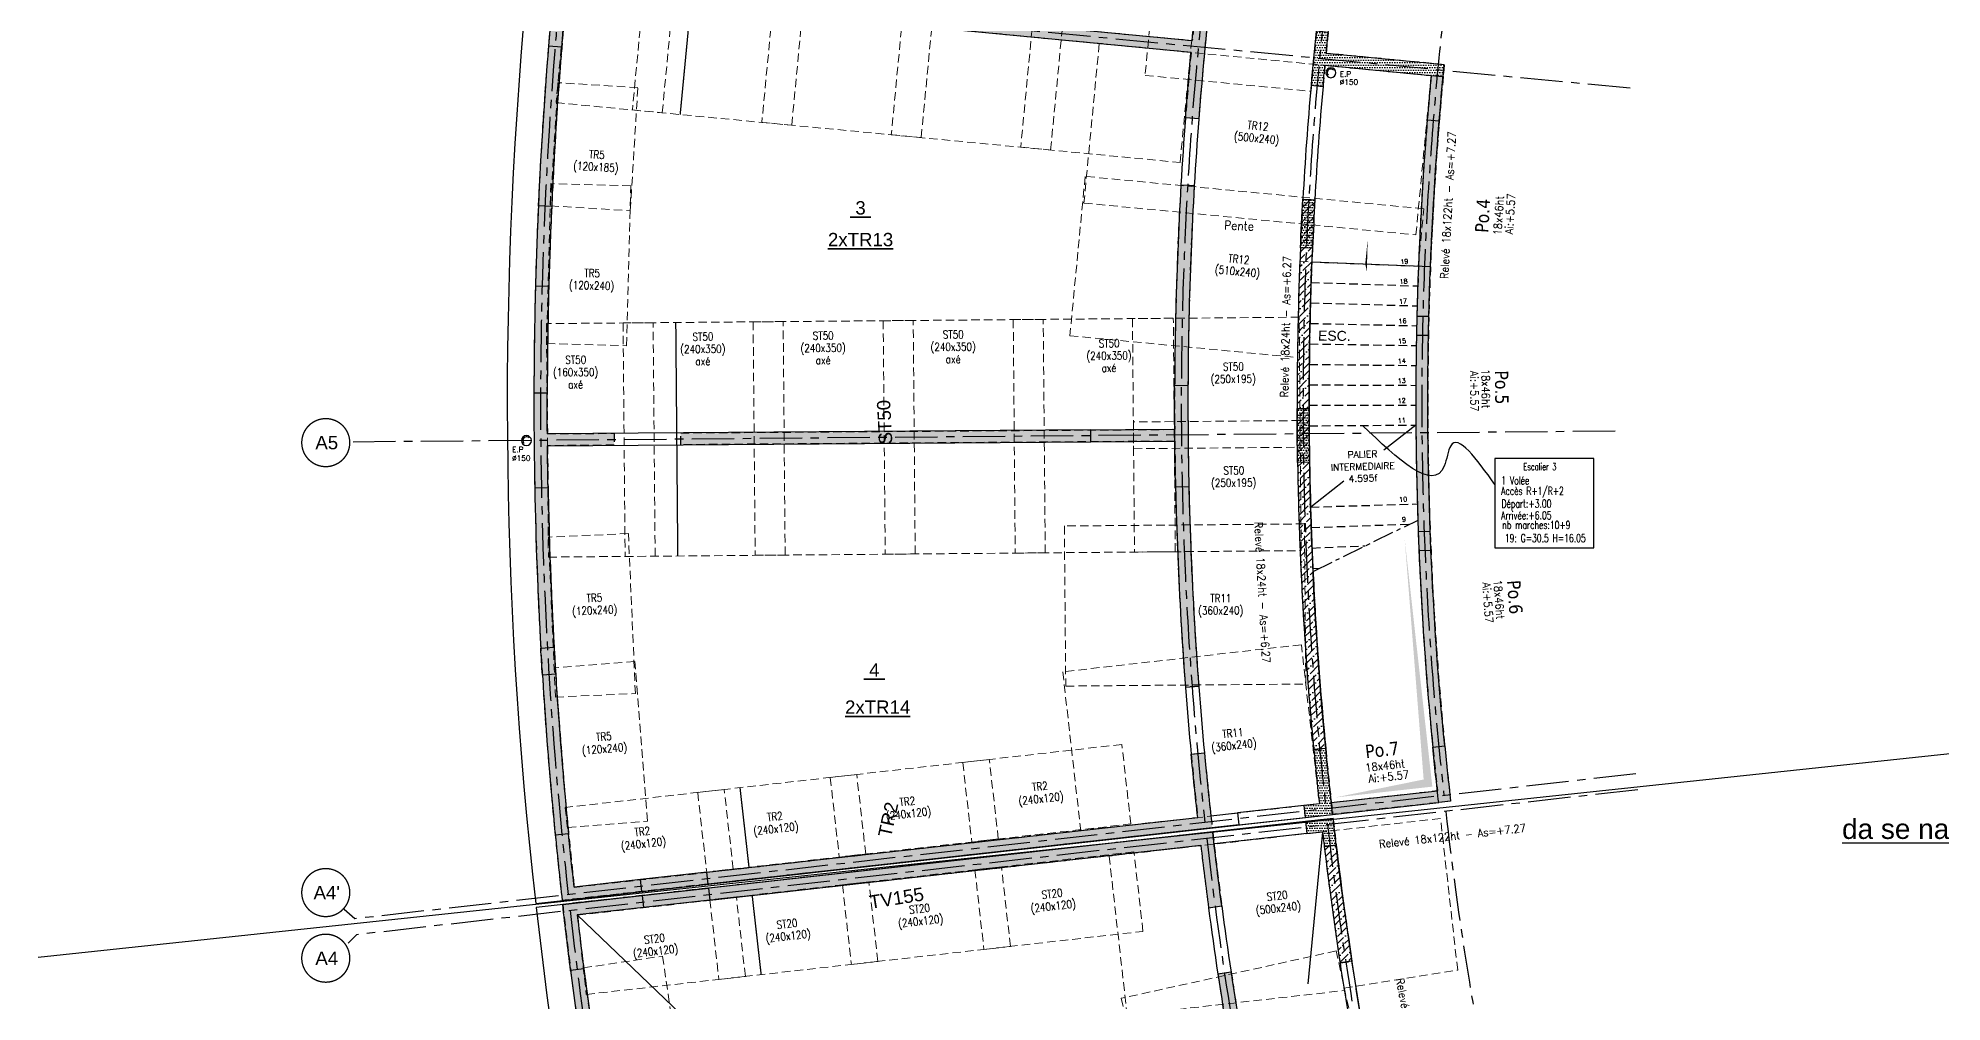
# Model space of a CAD drawing. Header units: centimetres. Extents: x -10131 to -1126, y -3702 to 2404.
# Drawn here: x -5878 to -3023, y -1588 to -143 of the extents above; entities that cross this region are included whole.
import ezdxf
from ezdxf.enums import TextEntityAlignment as Align

# ---------------------------------------------------------------- set-up
doc = ezdxf.new("R2010")
doc.units = ezdxf.units.CM
doc.header["$MEASUREMENT"] = 0
for name, pattern in [('AXESX2', [101.6, 63.5, -12.7, 12.7, -12.7]), ('CACHE2', [4.7625, 3.175, -1.5875]), ('CACHEX2', [19.05, 12.7, -6.35])]:
    doc.linetypes.add(name, pattern=pattern)
for name, color, linetype in [('0101_AXES', 4, 'AXESX2'), ('0101_HOZ_BET_CACHE', 141, 'CACHEX2'), ('0101_HOZ_BET_VU', 60, 'Continuous'), ('0101_HOZ_CHARG', 32, 'Continuous'), ('0101_HOZ_NIV_TXT', 20, 'Continuous'), ('0101_HOZ_POUTRES', 102, 'Continuous'), ('0101_HOZ_POUTRES_BN_CORBEAUX_TXT', 143, 'Continuous'), ('0101_HOZ_RECHARGE_BETON_LEGER', 10, 'Continuous'), ('0101_POCHAGE_NUANCE', 8, 'Continuous'), ('0101_RSV', 51, 'Continuous'), ('0101_SURCH_NIV_SUP', 9, 'CACHEX2'), ('0101_TXT', 102, 'Continuous'), ('0101_VER_VOILES_POTEAUX', 6, 'Continuous'), ('STR_TS_TXT', 7, 'Continuous')]:
    doc.layers.add(name, color=color, linetype=linetype)
doc.layers.add('STR_poleta', color=211, linetype='Continuous', lineweight=35)
doc.layers.add('zoneST', color=61, linetype='CACHE2', lineweight=20)
doc.styles.add('ARIAL', font='ARIAL.TTF')
doc.styles.add('EPAIS', font='TAHOMA.TTF')
doc.styles.add('FIN', font='romans.shx')
doc.styles.add('S35E', font='simplex.shx', dxfattribs={"width": 1.4, "height": 35})
doc.styles.add('schéma', font='simplex.shx')
doc.styles.add('STR-FIN', font='ROMANS')
doc.styles.add('SWIS', font='swissl.ttf', dxfattribs={"width": 0.9999})
doc.styles.add('TEXTE TS', font='romans.shx', dxfattribs={"width": 0.7, "oblique": 15})

# ---------------------------------------------------------------- blocks, each defined once
blk = doc.blocks.new('mrega')
at = {"style": 'TEXTE TS', "width": 0.8}
for tag, p in [('ST10', (14.5, 0)), ('NOTE', (14.5, -32)), ('DIM', (14.5, -16))]:
    blk.add_attdef(tag, text='', height=10, dxfattribs=at).set_placement(p, align=Align.CENTER)

msp = doc.modelspace()

# ---------------------------------------------------------------- hatches: boundary and pattern name
at = {"layer": '0101_SURCH_NIV_SUP'}
h = msp.add_hatch(dxfattribs=at)
h.set_pattern_fill('DOTS', color=256, scale=60, style=0)
h.paths.add_polyline_path([(-4831.34, 1281.74, 0.1051465), (-5092.08, -1436.06), (-4117.45, -1327.28, -0.0050694), (-4129.22, -1214.69), (-4149.14, -1216.57, 0.0042639), (-4139.35, -1311.62), (-5074.22, -1415.95, -0.0253367), (-5114.28, -754.44), (-5014.24, -753.73), (-5014.37, -735.73), (-5114.43, -736.44, -0.0253025), (-5085.62, -75.24), (-4149.23, -164.94, 0.0043948), (-4157.6, -263.07), (-4137.66, -264.6, -0.0095477), (-4117.35, -52.38), (-4137.22, -50.09, 0.0043495), (-4147.52, -147.02), (-5083.91, -57.32, -0.0253708), (-4986.31, 599.08), (-4888.29, 579.1), (-4884.69, 596.74), (-4982.74, 616.72, -0.0253367), (-4817.65, 1258.56), (-3920.43, 975.93, 0.0176982), (-4024.88, 593.42), (-4005.41, 588.84, -0.0185648), (-3895.95, 987.09), (-4085.14, 1046.68), (-4073.13, 1084.84), (-4092.2, 1090.85), (-4104.22, 1052.69), (-4447.88, 1160.95), (-4435.87, 1199.1), (-4454.94, 1205.11), (-4466.96, 1166.96)])
h = msp.add_hatch(dxfattribs=at)
h.set_pattern_fill('DOTS', color=256, scale=60, style=0)
h.paths.add_polyline_path([(-3946.79, -166.25, -0.0014532), (-3943.66, -135.01), (-3961.56, -133.16, 0.0036496), (-3969.33, -214.15), (-3951.4, -215.74, -0.0014674), (-3948.52, -184.16), (-3771.33, -201.14, -0.0008616), (-3769.61, -183.22)])
h = msp.add_hatch(dxfattribs=at)
h.set_pattern_fill('ANSI36', color=256, scale=60, style=0)
h.paths.add_polyline_path([(-3771.33, -201.14), (-3789.24, -199.42, 0.0513624), (-3779.83, -1271.5), (-3938.96, -1289.26), (-3936.94, -1307.14), (-3760.03, -1287.4, -0.0521475)])
h = msp.add_hatch(dxfattribs=at)
h.set_pattern_fill('DOTS', color=256, scale=60, style=0)
h.paths.add_polyline_path([(-4144.39, -364.35), (-4164.36, -363.18, 0.0163687), (-4173.77, -729.8), (-4914.37, -735.03), (-4914.24, -753.03), (-4173.62, -747.8, 0.016476), (-4157.67, -1116.6), (-4137.72, -1115.07, -0.0336576)])
h = msp.add_hatch(dxfattribs=at)
h.set_pattern_fill('ANSI36', color=256, scale=60, style=0)
h.paths.add_polyline_path([(-3990.28, -698.76), (-3990.26, -698.76, -0.011141), (-3985.28, -457.74), (-3985.29, -457.74, -0.003423), (-3981.66, -384.74), (-3963.69, -385.75, -0.0023413), (-3967.31, -458.52), (-3967.34, -458.51, 0.011104), (-3972.28, -698.73, 0.0037366), (-3971.55, -779.32, 0.01989), (-3947.39, -1208.17), (-3965.31, -1209.9, -0.01989), (-3989.54, -779.61, -0.0037242)])
h = msp.add_hatch(dxfattribs=at)
h.set_pattern_fill('DOTS', color=256, scale=60, style=0)
h.paths.add_polyline_path([(-3963.69, -385.75), (-3981.66, -384.74, 0.003423), (-3985.29, -457.74), (-3967.31, -458.52, 0.0023413)])
h = msp.add_hatch(dxfattribs=at)
h.set_pattern_fill('ANSI36', color=256, scale=60, style=0)
h.paths.add_polyline_path([(-3967.34, -458.51), (-3985.28, -457.74, 0.011141), (-3990.26, -698.76), (-3972.28, -698.73, -0.011104)])
h = msp.add_hatch(dxfattribs=at)
h.set_pattern_fill('DOTS', color=256, scale=60, style=0)
h.paths.add_polyline_path([(-3972.28, -698.73), (-3990.28, -698.76, 0.0037242), (-3989.54, -779.61), (-3971.55, -779.32, -0.0037366)])
h = msp.add_hatch(dxfattribs=at)
h.set_pattern_fill('DOTS', color=256, scale=60, style=0)
h.paths.add_polyline_path([(-3947.39, -1208.17), (-3965.31, -1209.9, 0.0037736), (-3956.85, -1291.26), (-3980.18, -1293.86), (-3978.18, -1311.75), (-3936.94, -1307.14, -0.0046063)])
h = msp.add_hatch(dxfattribs=at)
h.set_pattern_fill('DOTS', color=256, scale=60, style=0)
h.paths.add_polyline_path([(-3936.26, -1313.11), (-3977.52, -1317.71), (-3975.52, -1335.6), (-3952.12, -1332.99, 0.0010281), (-3949.53, -1355.13), (-3931.66, -1353, -0.0018585)])
h = msp.add_hatch(dxfattribs=at)
h.set_pattern_fill('DOTS', color=256, scale=60, style=0)
h.paths.add_polyline_path([(-4116.78, -1333.25), (-5091.4, -1442.02, 0.0789898), (-4544.1, -3428.92), (-4196.31, -3270.91), (-4179.77, -3307.33), (-4161.56, -3299.05), (-4178.1, -3262.64), (-3850.06, -3113.6), (-3833.52, -3150.02), (-3815.31, -3141.75), (-3831.85, -3105.33), (-3651.14, -3023.23), (-3696.04, -2922.25), (-3714.43, -2930.16), (-3676, -3014.75), (-4533.31, -3404.25, -0.0253338), (-4774.81, -2787.17), (-3882.12, -2490.35, 0.0010686), (-3874.42, -2513.2), (-3855.48, -2506.78, -0.0207489), (-3979.4, -2088.25), (-3998.78, -2093.17, 0.0179808), (-3887.8, -2473.27), (-4780.49, -2770.09, -0.0254016), (-4956.9, -2129.81), (-4859.78, -2108.41), (-4863.65, -2090.83), (-4960.77, -2112.23, -0.0253668), (-5069.5, -1457.69), (-4134.61, -1353.36, 0.0042088), (-4123.05, -1446.97), (-4103.23, -1444.35, -0.0048392)])
h = msp.add_hatch(dxfattribs=at)
h.set_pattern_fill('ANSI36', color=256, scale=60, style=0)
h.paths.add_polyline_path([(-3931.66, -1353), (-3949.53, -1355.13, 0.0081477), (-3925.83, -1529.84), (-3908.04, -1527.13, -0.0081487)])
h = msp.add_hatch(dxfattribs=at)
h.set_pattern_fill('DOTS', color=256, scale=60, style=0)
h.paths.add_polyline_path([(-4089.23, -1543.01), (-4109.08, -1545.99, 0.0165119), (-4042.09, -1909.82), (-4765.47, -2069.2), (-4761.59, -2086.78), (-4038.22, -1927.4, 0.0032239), (-4022.71, -1995.24), (-4003.24, -1990.67, -0.0205734)])

# ---------------------------------------------------------------- linework, layer by layer
at = {"layer": '0101_AXES'}
for points in [[(-4772.94, 1427.61, 0.1109008), (-5083, -1427.38)], [(-3762.43, 1390.52, 0.1241161), (-4128.42, -1319.32)], [(-3567.21, 1385.53, 0.1273078), (-3946.94, -1298.78)], [(-3403.29, 1316.14, 0.1272503), (-3770.08, -1278.76)], [(-3767.38, -1302.61, 0.0931404), (-3199.12, -3149.67, 0.0931404)], [(-3944.57, -1322.66, 0.0944274), (-3344.03, -3257.08, 0.0944274)], [(-4125.67, -1343.16, 0.0976335), (-3471.1, -3405.26, 0.0976335)], [(-5080.3, -1451.23, 0.0874436), (-4436, -3632.89, 0.0874436)]]:
    msp.add_lwpolyline(points, format="xyb", dxfattribs=at)
for points in [[(-3491.05, -218.67), (-5379.74, -37.64)], [(-3513.42, -732.65), (-5410.7, -748.93)], [(-3482.24, -1246.17), (-5403.31, -1463.64)], [(-3479.54, -1270.02), (-5400.61, -1487.49)], [(-5403.31, -1463.64), (-5418.9, -1449.49)], [(-5400.61, -1487.49), (-5413.09, -1500.24)]]:
    msp.add_lwpolyline(points, dxfattribs=at)
at = {"layer": '0101_AXES', "linetype": 'Continuous', "ltscale": 0.01, "const_width": 2}
for points in [[(-5482.69, -749.77, 1), (-5410.69, -749.77, 1)], [(-5482.69, -1424.28, 1), (-5410.69, -1424.28, 1)], [(-5482.69, -1522.64, 1), (-5410.69, -1522.64, 1)]]:
    msp.add_lwpolyline(points, format="xyb", close=True, dxfattribs=at)
at = {"layer": '0101_AXES', "ltscale": 0.5, "flags": 128}
msp.add_lwpolyline([(-3966.38, -942.76), (-3808.91, -865.85)], dxfattribs=at)
at = {"layer": '0101_HOZ_BET_CACHE', "flags": 128}
for points in [[(-3968, -478.98), (-3808.27, -485.19)], [(-3969.12, -509.66), (-3809.35, -514.97)], [(-3970.06, -540.35), (-3810.26, -544.75)], [(-3970.82, -571.05), (-3811, -574.54)], [(-3971.41, -601.75), (-3811.58, -604.33)], [(-3971.83, -632.45), (-3811.98, -634.12)], [(-3972.07, -663.15), (-3812.22, -663.91)], [(-3972.14, -693.86), (-3812.28, -693.71)], [(-3972.03, -724.56), (-3812.18, -723.5)], [(-3969.88, -846.38), (-3810.09, -841.72)], [(-3968.91, -877.07), (-3821.35, -871.92)], [(-3967.76, -907.75), (-3888.08, -904.52)], [(-3966.43, -938.43), (-3956.56, -937.97)]]:
    msp.add_lwpolyline(points, dxfattribs=at)
at = {"layer": '0101_HOZ_BET_VU', "flags": 128}
for points in [[(-3968, -478.98), (-3790.12, -485.9, -0.0144207), (-3769.62, -183.21), (-3946.79, -166.25, -0.0521144), (-3722.73, 932.52), (-3655.4, 1190.32), (-3834.73, 1174.83), (-3895.95, 987.09), (-4085.14, 1046.68), (-4073.13, 1084.84), (-4092.2, 1090.85), (-4104.22, 1052.69), (-4447.88, 1160.95), (-4435.86, 1199.1), (-4857.35, 1331.84, 0.1066723), (-5131.81, -1440.49), (-3936.94, -1307.14, -0.0385936)], [(-3831.85, -3105.33), (-3651.14, -3023.23), (-3570.9, -3200.81), (-3389, -3196.59), (-3487.07, -2948.69), (-3323.82, -2874.52, -0.0267971), (-3527.62, -2353.51), (-3696.53, -2409.67, -0.0520967), (-3936.26, -1313.11), (-3936.26, -1313.11), (-5131.15, -1446.45, 0.0805138), (-4563.86, -3481.83), (-4161.56, -3299.05), (-4178.1, -3262.64), (-3850.06, -3113.6), (-3833.52, -3150.02), (-3815.31, -3141.75)]]:
    msp.add_lwpolyline(points, format="xyb", close=True, dxfattribs=at)
at = {"layer": '0101_HOZ_CHARG'}
for points in [[(-5878.04, -1521.3), (-2603.36, -1172.25), (-2283.46, -2503.36), (-2742.59, -2044.23), (-2207.82, -1866.1), (-2283.46, -2503.36)], [(-4365.62, -2132.19), (-5069.5, -1457.69)]]:
    msp.add_lwpolyline(points, dxfattribs=at)
at = {"layer": '0101_HOZ_NIV_TXT', "linetype": 'Continuous'}
msp.add_lwpolyline([(-4102.78, -435.83, 0, 0, 0), (-4041.09, -438.26, 5, 0, 0), (-4026.1, -438.86, 0, 0, 0)], format="xyseb", dxfattribs=at)
for points in [[(-3812.18, -723.5), (-3860.22, -760.94)], [(-3920.04, -807.55), (-3969.88, -846.38)]]:
    msp.add_lwpolyline(points, dxfattribs=at)
at = {"layer": '0101_HOZ_NIV_TXT'}
msp.add_lwpolyline([(-3952.05, -1333.6), (-3974.12, -1561.1)], dxfattribs=at)
at = {"layer": '0101_HOZ_POUTRES', "flags": 128}
for points in [[(-5112.71, -154.76, 0.0091634), (-5127.94, -394.83)], [(-5092.78, -156.39, 0.0091634), (-5107.96, -395.73)], [(-4157.64, -263.48, 0.0178861), (-4173.85, -663.87)], [(-4137.69, -265.01, 0.0178861), (-4153.85, -663.96)], [(-3985.28, -457.74, 0.011141), (-3990.26, -698.76, 0.011141)], [(-3967.3, -457.72, 0.011141), (-3972.28, -698.73, 0.011141)], [(-5132.26, -515.4, 0.0061086), (-5134.57, -675.75)], [(-5112.27, -515.93, 0.0061086), (-5114.57, -675.79)], [(-5133.36, -817.34, 0.0091634), (-5124.3, -1057.72)], [(-5113.36, -816.95, 0.0091634), (-5104.33, -1056.6)], [(-4172.49, -816.5, 0.0178861), (-4149.14, -1216.53)], [(-4152.49, -816.05, 0.0178861), (-4129.23, -1214.65)], [(-5121.9, -1098.23, 0.0091634), (-5102.55, -1338)], [(-5101.94, -1096.99, 0.0091634), (-5082.65, -1336.03)], [(-4123.05, -1446.97, 0.0180613), (-4056.3, -1842.81)], [(-4103.23, -1444.35, 0.0180618), (-4036.71, -1838.78)], [(-5079.57, -1541.18, 0.0091634), (-5044.89, -1779.22)], [(-5059.73, -1538.66, 0.0091634), (-5025.15, -1775.97)]]:
    msp.add_lwpolyline(points, format="xyb", dxfattribs=at)
at = {"layer": '0101_HOZ_POUTRES'}
for points in [[(-3795.07, -265.89, 0.0140998), (-3810.68, -560.51, 0.0140878)], [(-3792.68, -560.95, -0.0140998), (-3777.13, -267.34)], [(-3811.29, -588.45, 0.0140998), (-3808.72, -883.47, 0.0140878)], [(-3790.73, -882.81, -0.0140998), (-3793.3, -588.8, -0.0140878)], [(-3807.59, -911.64, 0.0141197), (-3786.82, -1206.24)], [(-3768.91, -1204.47, -0.0140889), (-3789.62, -910.88)], [(-3949.53, -1355.13, 0.0081477), (-3925.83, -1529.84)], [(-3931.66, -1353, 0.0081487), (-3908.04, -1527.13)]]:
    msp.add_lwpolyline(points, format="xyb", dxfattribs=at)
for points in [[(-4164.36, -363.18), (-4144.39, -364.35)], [(-3938.96, -1289.26), (-3779.95, -1271.52)], [(-3980.18, -1293.86), (-4079.71, -1304.96)], [(-4077.71, -1322.85), (-3978.18, -1311.75)], [(-3936.94, -1307.14), (-3777.92, -1289.39)], [(-3977.52, -1317.71), (-4116.78, -1333.25)], [(-3975.52, -1335.6), (-4114.75, -1351.14)], [(-4875.39, -1393.76), (-4974.78, -1404.85)], [(-4972.78, -1422.74), (-4873.4, -1411.65)], [(-4972.12, -1428.71), (-4872.6, -1417.6)], [(-4870.6, -1435.49), (-4970.12, -1446.6)]]:
    msp.add_lwpolyline(points, dxfattribs=at)
at = {"layer": '0101_HOZ_POUTRES', "flags": 128}
for points in [[(-4299.45, -730.69), (-4173.77, -729.8)], [(-4299.32, -748.69), (-4173.62, -747.42)], [(-4157.67, -1116.6), (-4137.72, -1115.07)], [(-4109.11, -1545.99), (-4089.33, -1543.03)]]:
    msp.add_lwpolyline(points, dxfattribs=at)
at = {"layer": '0101_HOZ_POUTRES', "linetype": 'Continuous', "flags": 128}
for points in [[(-3989.54, -779.61, 0.01989), (-3965.31, -1209.9)], [(-3971.55, -779.32, 0.01989), (-3947.39, -1208.17)]]:
    msp.add_lwpolyline(points, format="xyb", dxfattribs=at)
at = {"layer": '0101_HOZ_POUTRES'}
for radius in [5419.06, 5401.06]:
    msp.add_arc((1428.78, -690.24), radius, 174.95981, 176.76817, dxfattribs=at)
at = {"layer": '0101_POCHAGE_NUANCE'}
msp.add_solid([(-3828.98, -893.91), (-3787.51, -1265.47), (-3800.52, -1254.76), (-3933.47, -1281.76)], dxfattribs=at)
at = {"layer": '0101_RSV', "flags": 128}
for points in [[(-3947.08, -195.22, 1), (-3932.08, -195.22, 1)], [(-5153.27, -746.66, 1), (-5138.27, -746.66, 1)]]:
    msp.add_lwpolyline(points, format="xyb", close=True, dxfattribs=at)
for points in [[(-3935.69, -191.34, 0.6681786), (-3945.08, -195.22, 0.1989124), (-3943.47, -199.11, 0.1989124)], [(-5141.88, -742.77, 0.6681786), (-5151.27, -746.66, 0.1989124), (-5149.66, -750.55, 0.1989124)]]:
    msp.add_lwpolyline(points, format="xyb", dxfattribs=at)
at = {"layer": '0101_SURCH_NIV_SUP'}
for points in [[(-4117.35, -52.38, 0.0095477), (-4137.66, -264.6), (-4157.6, -263.07, -0.0043948), (-4149.23, -164.94), (-5085.62, -75.24, 0.0253025), (-5114.43, -736.44), (-5014.37, -735.73), (-5014.24, -753.73), (-5114.28, -754.44, 0.0253367), (-5074.22, -1415.95), (-4139.35, -1311.62, -0.0042639), (-4149.14, -1216.57), (-4129.22, -1214.69, 0.0050694), (-4117.45, -1327.28), (-5092.08, -1436.06, -0.1051465), (-4831.34, 1281.74)], [(-5083.91, -57.32), (-4147.52, -147.02, -0.0043495), (-4137.22, -50.09)], [(-4960.77, -2112.23, -0.0253668), (-5069.5, -1457.69), (-4134.61, -1353.36, 0.0042088), (-4123.05, -1446.97), (-4103.23, -1444.35, -0.0048392), (-4116.78, -1333.25), (-5091.4, -1442.02, 0.0789898), (-4544.1, -3428.92)], [(-4042.09, -1909.82, -0.0165119), (-4109.08, -1545.99), (-4089.23, -1543.01, 0.0205734), (-4003.24, -1990.67), (-4022.71, -1995.24, -0.0032239), (-4038.22, -1927.4), (-4761.59, -2086.78), (-4765.47, -2069.2), (-4042.09, -1909.82)]]:
    msp.add_lwpolyline(points, format="xyb", dxfattribs=at)
for points in [[(-3771.33, -201.14, -0.0008616), (-3769.61, -183.22), (-3946.79, -166.25), (-3946.79, -166.25, -0.0014532), (-3943.66, -135.01), (-3961.56, -133.16, 0.0036496), (-3969.33, -214.15), (-3951.4, -215.74, -0.0014674), (-3948.52, -184.16)], [(-3771.33, -201.14, 0.0521475), (-3760.03, -1287.4), (-3936.94, -1307.14), (-3938.96, -1289.26), (-3779.83, -1271.5, -0.0513624), (-3789.24, -199.42)], [(-4137.72, -1115.07), (-4157.67, -1116.6, -0.016476), (-4173.62, -747.8), (-4914.24, -753.03), (-4914.37, -735.03), (-4173.77, -729.8, -0.0163687), (-4164.36, -363.18), (-4144.39, -364.35, 0.0336576)], [(-3967.31, -458.52), (-3985.29, -457.74, -0.003423), (-3981.66, -384.74), (-3963.69, -385.75, -0.0023413)], [(-3967.34, -458.51), (-3985.28, -457.74, 0.011141), (-3990.26, -698.76), (-3972.28, -698.73, -0.011104)], [(-3971.55, -779.32), (-3989.54, -779.61, -0.0037242), (-3990.28, -698.76), (-3972.28, -698.73, 0.0037366)], [(-3989.54, -779.61, 0.01989), (-3965.31, -1209.9), (-3947.39, -1208.17, -0.01989), (-3971.55, -779.32)], [(-3936.94, -1307.14), (-3936.94, -1307.14, -0.0046063), (-3947.39, -1208.17), (-3965.31, -1209.9, 0.0037736), (-3956.85, -1291.26), (-3980.18, -1293.86), (-3978.18, -1311.75)], [(-3936.26, -1313.11), (-3977.52, -1317.71), (-3975.52, -1335.6), (-3952.12, -1332.99, 0.0010281), (-3949.53, -1355.13), (-3931.66, -1353, -0.0018585), (-3936.26, -1313.11)], [(-3931.66, -1353), (-3949.53, -1355.13, 0.0081477), (-3925.83, -1529.84), (-3908.04, -1527.13, -0.0081487)]]:
    msp.add_lwpolyline(points, format="xyb", close=True, dxfattribs=at)
msp.add_lwpolyline([(-4173.85, -663.87), (-4173.85, -663.87)], dxfattribs=at)
at = {"layer": '0101_TXT'}
msp.add_lwpolyline([(-3892.1, -724.03, 0, 0, 0), (-3886.23, -512.03, 10, 0, 0), (-3888.14, -482.09, 0, 0, 0)], format="xyseb", dxfattribs=at)
msp.add_lwpolyline([(-3693.64, -907.27), (-3545.29, -907.27), (-3545.29, -773.45), (-3693.64, -773.45)], close=True, dxfattribs=at)
msp.add_spline([(-3693.64, -812.55), (-3759.95, -754.43), (-3769.69, -785.04), (-3892.1, -724.03)], degree=3, dxfattribs=at)
at = {"layer": '0101_VER_VOILES_POTEAUX'}
for points in [[(-5075.47, 24.25), (-5095.35, 26.43, 0.0069337), (-5112.71, -154.76), (-5092.78, -156.39, -0.0031128), (-5085.62, -75.24), (-4986.05, -84.77), (-4984.33, -66.86), (-5083.91, -57.32)], [(-3777.13, -267.34, -0.0040427), (-3769.61, -183.22), (-3946.79, -166.25), (-3946.79, -166.25, -0.0014532), (-3943.66, -135.01), (-3961.56, -133.16, 0.0036496), (-3969.33, -214.15), (-3951.4, -215.74, -0.0014674), (-3948.52, -184.16), (-3789.25, -199.42, 0.0031826), (-3795.07, -265.89)], [(-5127.94, -394.83, 0.0045955), (-5132.26, -515.4)], [(-5107.96, -395.73, 0.0045955), (-5112.27, -515.93)], [(-3808.72, -883.47, 0.0016825), (-3807.59, -911.64), (-3789.62, -910.88, -0.0013299), (-3790.73, -882.81), (-3808.71, -883.47)], [(-3908.04, -1527.13), (-3925.83, -1529.84, 0.0033886), (-3914.28, -1602.38), (-3896.53, -1599.43, -0.0033886), (-3908.04, -1527.13)]]:
    msp.add_lwpolyline(points, format="xyb", dxfattribs=at)
for points in [[(-4137.66, -264.6), (-4157.6, -263.07, -0.0043948), (-4149.23, -164.94), (-4886.37, -94.32), (-4884.65, -76.41), (-4147.52, -147.02, -0.0043495), (-4137.22, -50.09), (-4117.35, -52.38, 0.0095477)], [(-3967.31, -458.52), (-3985.29, -457.74, -0.003423), (-3981.66, -384.74), (-3963.69, -385.75, -0.0023413)], [(-3810.66, -560.51, 0.0021092), (-3811.28, -588.45), (-3793.3, -588.8, -0.0012861), (-3792.68, -560.95)], [(-4299.45, -730.69), (-5114.43, -736.44, -0.0023172), (-5114.57, -675.79), (-5134.57, -675.75, 0.0053937), (-5133.36, -817.34), (-5113.36, -816.95, -0.0023887), (-5114.28, -754.44), (-4299.32, -748.69)], [(-4152.49, -816.05), (-4172.49, -816.5, -0.006811), (-4173.85, -663.87), (-4153.85, -663.96, 0.006811)], [(-3971.55, -779.32), (-3989.54, -779.61, -0.0037242), (-3990.28, -698.76), (-3972.28, -698.73, 0.0037366)], [(-5121.9, -1098.23, -0.0015458), (-5124.3, -1057.72), (-5104.33, -1056.6, 0.0015458), (-5101.94, -1096.99)], [(-4077.71, -1322.85), (-4873.4, -1411.65), (-4875.39, -1393.76), (-4139.35, -1311.62, -0.0042639), (-4149.14, -1216.57), (-4129.22, -1214.69, 0.0042639), (-4119.47, -1309.41), (-4079.71, -1304.96)], [(-3936.94, -1307.14), (-3936.94, -1307.14, -0.0046063), (-3947.39, -1208.17), (-3965.31, -1209.9, 0.0037736), (-3956.85, -1291.26), (-3980.18, -1293.86), (-3978.18, -1311.75)], [(-3777.92, -1289.4, -0.0039895), (-3786.82, -1206.24), (-3768.91, -1204.47, 0.0039925), (-3760.03, -1287.41)], [(-3936.26, -1313.11), (-3977.52, -1317.71), (-3975.52, -1335.6), (-3952.12, -1332.99, 0.0010281), (-3949.53, -1355.13), (-3931.66, -1353, -0.0018585), (-3936.26, -1313.11)], [(-5074.22, -1415.95, -0.0030706), (-5082.65, -1336.03), (-5102.55, -1338, 0.0037562), (-5092.08, -1436.06), (-4972.78, -1422.74), (-4974.78, -1404.85)], [(-4123.05, -1446.97), (-4103.23, -1444.35, -0.0048392), (-4116.78, -1333.25), (-4872.6, -1417.6), (-4870.6, -1435.49), (-4134.61, -1353.36, 0.0042088)], [(-5091.4, -1442.02), (-4972.12, -1428.71), (-4970.12, -1446.6), (-5069.5, -1457.69, 0.0031163), (-5059.73, -1538.66), (-5079.57, -1541.18, -0.0038041)]]:
    msp.add_lwpolyline(points, format="xyb", close=True, dxfattribs=at)
for points in [[(-3795.06, -265.89), (-3777.13, -267.34)], [(-5107.96, -395.73), (-5127.94, -394.83)], [(-5112.27, -515.93), (-5132.26, -515.4)]]:
    msp.add_lwpolyline(points, dxfattribs=at)
at = {"layer": 'zoneST', "ltscale": 4}
for points in [[(-5101.44, -240.12), (-4942.17, -255.38), (-4908.77, 93.02), (-5068.04, 108.29)], [(-4986.96, -251.09), (-4748.06, -273.99), (-4714.66, 74.41), (-4953.57, 97.31)], [(-4792.85, -269.7), (-4553.94, -292.59), (-4520.55, 55.81), (-4759.45, 78.71)], [(-4598.74, -288.3), (-4359.83, -311.2), (-4326.44, 37.2), (-4565.34, 60.1)], [(-4404.63, -306.91), (-4165.72, -329.81), (-4132.33, 18.6), (-4371.23, 41.5)], [(-4218.15, -199.22), (-3969.29, -223.07), (-3947.82, 0.9), (-4196.68, 24.76)], [(-4309.87, -390.62), (-3812.15, -438.33), (-3789.25, -199.42), (-4286.97, -151.71)], [(-5109.82, -394.91), (-4990.04, -402.21), (-4978.8, -217.55), (-5098.57, -210.25)], [(-5115.59, -601.4), (-4995.64, -604.53), (-4989.36, -364.61), (-5109.32, -361.48)], [(-3989.85, -622.21), (-3986.13, -478.28), (-3808.6, -485.18), (-3800.37, -399.27), (-4308.04, -350.61), (-4330.94, -589.52)], [(-5112.85, -921.38), (-4952.85, -920.01), (-4955.86, -570.02), (-5115.85, -571.4)], [(-4997.85, -920.4), (-4757.86, -918.34), (-4760.86, -568.35), (-5000.86, -570.41)], [(-4802.86, -918.72), (-4562.87, -916.66), (-4565.87, -566.68), (-4805.86, -568.74)], [(-4607.87, -917.05), (-4367.88, -914.99), (-4370.88, -565), (-4610.87, -567.06)], [(-4412.87, -915.38), (-4172.88, -913.32), (-4175.89, -563.33), (-4415.88, -565.39)], [(-4235.43, -758.85), (-3985.44, -756.7), (-3987.11, -561.71), (-4237.1, -563.86)], [(-4234.1, -913.84), (-3984.11, -911.7), (-3985.78, -716.71), (-4235.77, -718.85)], [(-4339.23, -874.74), (-4337.17, -1114.74), (-3977.18, -1111.65), (-3979.24, -871.65)], [(-5102.37, -1131.15), (-4982.48, -1125.96), (-4992.87, -886.18), (-5112.76, -891.38)], [(-4314.57, -1331.75), (-3956.85, -1291.26), (-3983.85, -1052.78), (-4341.56, -1093.27)], [(-5084, -1326.49), (-4964.37, -1317.14), (-4983.07, -1077.87), (-5102.7, -1087.22)], [(-4676.76, -1370.96), (-4438.28, -1343.96), (-4451.78, -1224.72), (-4690.26, -1251.72)], [(-4478.03, -1348.46), (-4239.55, -1321.47), (-4253.05, -1202.23), (-4491.53, -1229.22)], [(-4875.49, -1393.46), (-4637.02, -1366.46), (-4650.51, -1247.22), (-4888.99, -1274.22)], [(-5074.22, -1415.95), (-4835.75, -1388.96), (-4849.24, -1269.72), (-5087.72, -1296.71)], [(-3919.39, -1571.1), (-3919.98, -1567.38), (-3749.5, -1540.49), (-3775.22, -1313.25), (-4272.05, -1369.49), (-4245.05, -1607.97)], [(-4459.81, -1509.43), (-4221.34, -1482.44), (-4234.83, -1363.2), (-4473.31, -1390.2)], [(-4658.54, -1531.93), (-4420.07, -1504.94), (-4433.56, -1385.7), (-4672.04, -1412.69)], [(-4857.27, -1554.43), (-4618.8, -1527.43), (-4632.3, -1408.19), (-4870.77, -1435.19)], [(-5056, -1576.92), (-4817.53, -1549.93), (-4831.03, -1430.69), (-5069.5, -1457.69)], [(-4202.38, -1817.14), (-3880.11, -1746.13), (-3931.75, -1511.75), (-4254.02, -1582.76)], [(-5060.5, -1537.18), (-4941.81, -1519.55), (-4905.08, -1766.84), (-5023.78, -1784.47)]]:
    msp.add_lwpolyline(points, close=True, dxfattribs=at)
at = {"layer": 'zoneST', "linetype": 'Continuous', "const_width": 2}
for points in [[(-4915.28, -257.96), (-4881.89, 90.44)], [(-4918.87, -919.72), (-4921.87, -569.73)], [(-4812.08, -1386.28), (-4825.57, -1267.04)], [(-4793.86, -1547.25), (-4807.35, -1428.01)]]:
    msp.add_lwpolyline(points, dxfattribs=at)

# ---------------------------------------------------------------- block references
at = {"layer": 'STR_TS_TXT'}
ref = msp.add_blockref('mrega', (-4066.51, -284.25), dxfattribs=dict(at, xscale=1.199999999998367, yscale=1.200000000000728, zscale=1.2, rotation=354.5248620841438))
ref.add_attrib('ST10', 'TR12', dxfattribs={"layer": '0', "height": 12, "rotation": 354.52486, "style": 'TEXTE TS', "width": 0.8}).set_placement((-4049.44, -281.01), align=Align.CENTER)
ref.add_attrib('DIM', '(500x240)', dxfattribs={"layer": '0', "height": 12, "rotation": 354.52486, "style": 'TEXTE TS', "width": 0.8}).set_placement((-4051.54, -299.33), align=Align.CENTER)
ref = msp.add_blockref('mrega', (-5057.45, -327.86), dxfattribs=dict(at, xscale=1.19999999999849, yscale=1.200000000000728, zscale=1.2, rotation=356.51378980001))
ref.add_attrib('ST10', 'TR5', dxfattribs={"layer": '0', "height": 12, "rotation": 356.51379, "style": 'TEXTE TS', "width": 0.8}).set_placement((-5040.51, -324.03), align=Align.CENTER)
ref.add_attrib('DIM', '(120x185)', dxfattribs={"layer": '0', "height": 12, "rotation": 356.51379, "style": 'TEXTE TS', "width": 0.8}).set_placement((-5041.96, -342.41), align=Align.CENTER)
ref = msp.add_blockref('mrega', (-4095.21, -483.97), dxfattribs=dict(at, xscale=1.199999999999272, yscale=1.199999999998909, zscale=1.2, rotation=354.524862084148))
ref.add_attrib('ST10', 'TR12', dxfattribs={"layer": '0', "height": 12, "rotation": 354.52486, "style": 'TEXTE TS', "width": 0.8}).set_placement((-4078.15, -480.73), align=Align.CENTER)
ref.add_attrib('DIM', '(510x240)', dxfattribs={"layer": '0', "height": 12, "rotation": 354.52486, "style": 'TEXTE TS', "width": 0.8}).set_placement((-4080.24, -499.04), align=Align.CENTER)
ref = msp.add_blockref('mrega', (-5064.2, -506.19), dxfattribs=dict(at, xscale=1.19999999999884, yscale=1.200000000000728, zscale=1.2, rotation=358.5027175156648))
ref.add_attrib('ST10', 'TR5', dxfattribs={"layer": '0', "height": 12, "rotation": 358.50272, "style": 'TEXTE TS', "width": 0.8}).set_placement((-5047.4, -501.78), align=Align.CENTER)
ref.add_attrib('DIM', '(120x240)', dxfattribs={"layer": '0', "height": 12, "rotation": 358.50272, "style": 'TEXTE TS', "width": 0.8}).set_placement((-5048.21, -520.2), align=Align.CENTER)
ref = msp.add_blockref('mrega', (-4897.67, -601.95), dxfattribs=dict(at, xscale=1.199999999999814, yscale=1.199999999998909, zscale=1.2, rotation=0.4916452315593117))
ref.add_attrib('NOTE', 'axé', dxfattribs={"layer": '0', "height": 12, "rotation": 0.49165, "style": 'TEXTE TS', "width": 0.8}).set_placement((-4881.22, -633.83), align=Align.CENTER)
ref.add_attrib('ST10', 'ST50', dxfattribs={"layer": '0', "height": 12, "rotation": 0.49165, "style": 'TEXTE TS', "width": 0.8}).set_placement((-4881.04, -596.95), align=Align.CENTER)
ref.add_attrib('DIM', '(240x350)', dxfattribs={"layer": '0', "height": 12, "rotation": 0.49165, "style": 'TEXTE TS', "width": 0.8}).set_placement((-4881.21, -615.39), align=Align.CENTER)
ref = msp.add_blockref('mrega', (-4717.37, -600.4), dxfattribs=dict(at, xscale=1.199999999999814, yscale=1.199999999998909, zscale=1.2, rotation=0.4916452315593117))
ref.add_attrib('NOTE', 'axé', dxfattribs={"layer": '0', "height": 12, "rotation": 0.49165, "style": 'TEXTE TS', "width": 0.8}).set_placement((-4700.91, -632.28), align=Align.CENTER)
ref.add_attrib('ST10', 'ST50', dxfattribs={"layer": '0', "height": 12, "rotation": 0.49165, "style": 'TEXTE TS', "width": 0.8}).set_placement((-4700.73, -595.41), align=Align.CENTER)
ref.add_attrib('DIM', '(240x350)', dxfattribs={"layer": '0', "height": 12, "rotation": 0.49165, "style": 'TEXTE TS', "width": 0.8}).set_placement((-4700.91, -613.85), align=Align.CENTER)
ref = msp.add_blockref('mrega', (-4522.38, -598.73), dxfattribs=dict(at, xscale=1.199999999999814, yscale=1.199999999998909, zscale=1.2, rotation=0.4916452315593117))
ref.add_attrib('NOTE', 'axé', dxfattribs={"layer": '0', "height": 12, "rotation": 0.49165, "style": 'TEXTE TS', "width": 0.8}).set_placement((-4505.92, -630.61), align=Align.CENTER)
ref.add_attrib('ST10', 'ST50', dxfattribs={"layer": '0', "height": 12, "rotation": 0.49165, "style": 'TEXTE TS', "width": 0.8}).set_placement((-4505.74, -593.73), align=Align.CENTER)
ref.add_attrib('DIM', '(240x350)', dxfattribs={"layer": '0', "height": 12, "rotation": 0.49165, "style": 'TEXTE TS', "width": 0.8}).set_placement((-4505.92, -612.17), align=Align.CENTER)
ref = msp.add_blockref('mrega', (-4288.69, -611.98), dxfattribs=dict(at, xscale=1.199999999999814, yscale=1.199999999998909, zscale=1.2, rotation=0.4916452315593117))
ref.add_attrib('NOTE', 'axé', dxfattribs={"layer": '0', "height": 12, "rotation": 0.49165, "style": 'TEXTE TS', "width": 0.8}).set_placement((-4272.23, -643.86), align=Align.CENTER)
ref.add_attrib('ST10', 'ST50', dxfattribs={"layer": '0', "height": 12, "rotation": 0.49165, "style": 'TEXTE TS', "width": 0.8}).set_placement((-4272.05, -606.98), align=Align.CENTER)
ref.add_attrib('DIM', '(240x350)', dxfattribs={"layer": '0', "height": 12, "rotation": 0.49165, "style": 'TEXTE TS', "width": 0.8}).set_placement((-4272.23, -625.42), align=Align.CENTER)
ref = msp.add_blockref('mrega', (-5088.45, -636.69), dxfattribs=dict(at, xscale=1.199999999999814, yscale=1.199999999998909, zscale=1.2, rotation=0.4916452315593117))
ref.add_attrib('NOTE', 'axé', dxfattribs={"layer": '0', "height": 12, "rotation": 0.49165, "style": 'TEXTE TS', "width": 0.8}).set_placement((-5072, -668.57), align=Align.CENTER)
ref.add_attrib('ST10', 'ST50', dxfattribs={"layer": '0', "height": 12, "rotation": 0.49165, "style": 'TEXTE TS', "width": 0.8}).set_placement((-5071.82, -631.7), align=Align.CENTER)
ref.add_attrib('DIM', '(160x350)', dxfattribs={"layer": '0', "height": 12, "rotation": 0.49165, "style": 'TEXTE TS', "width": 0.8}).set_placement((-5071.99, -650.14), align=Align.CENTER)
ref = msp.add_blockref('mrega', (-4102.39, -646.88), dxfattribs=dict(at, xscale=1.199999999998905, yscale=1.199999999998909, zscale=1.2, rotation=0.4916452315596843))
ref.add_attrib('ST10', 'ST50', dxfattribs={"layer": '0', "height": 12, "rotation": 0.49165, "style": 'TEXTE TS', "width": 0.8}).set_placement((-4085.76, -641.88), align=Align.CENTER)
ref.add_attrib('DIM', '(250x195)', dxfattribs={"layer": '0', "height": 12, "rotation": 0.49165, "style": 'TEXTE TS', "width": 0.8}).set_placement((-4085.93, -660.32), align=Align.CENTER)
ref = msp.add_blockref('mrega', (-4101.75, -802.48), dxfattribs=dict(at, xscale=1.199999999998905, yscale=1.200000000000728, zscale=1.2, rotation=0.4916452315596843))
ref.add_attrib('ST10', 'ST50', dxfattribs={"layer": '0', "height": 12, "rotation": 0.49165, "style": 'TEXTE TS', "width": 0.8}).set_placement((-4085.11, -797.48), align=Align.CENTER)
ref.add_attrib('DIM', '(250x195)', dxfattribs={"layer": '0', "height": 12, "rotation": 0.49165, "style": 'TEXTE TS', "width": 0.8}).set_placement((-4085.29, -815.92), align=Align.CENTER)
ref = msp.add_blockref('mrega', (-5060.07, -994.08), dxfattribs=dict(at, xscale=1.199999999998301, yscale=1.200000000000728, zscale=1.2, rotation=2.480572947315086))
ref.add_attrib('ST10', 'TR5', dxfattribs={"layer": '0', "height": 12, "rotation": 2.48057, "style": 'TEXTE TS', "width": 0.8}).set_placement((-5043.61, -988.51), align=Align.CENTER)
ref.add_attrib('DIM', '(120x240)', dxfattribs={"layer": '0', "height": 12, "rotation": 2.48057, "style": 'TEXTE TS', "width": 0.8}).set_placement((-5043.15, -1006.95), align=Align.CENTER)
ref = msp.add_blockref('mrega', (-4121.18, -994), dxfattribs=dict(at, xscale=1.199999999998905, yscale=1.19999999999709, zscale=1.2, rotation=0.4916452315596843))
ref.add_attrib('ST10', 'TR11', dxfattribs={"layer": '0', "height": 12, "rotation": 0.49165, "style": 'TEXTE TS', "width": 0.8}).set_placement((-4104.55, -989.01), align=Align.CENTER)
ref.add_attrib('DIM', '(360x240)', dxfattribs={"layer": '0', "height": 12, "rotation": 0.49165, "style": 'TEXTE TS', "width": 0.8}).set_placement((-4104.72, -1007.44), align=Align.CENTER)
ref = msp.add_blockref('mrega', (-5045.5, -1202.42), dxfattribs=dict(at, xscale=1.199999999999124, yscale=1.200000000000728, zscale=1.2, rotation=4.469500663054202))
ref.add_attrib('ST10', 'TR5', dxfattribs={"layer": '0', "height": 12, "rotation": 4.4695, "style": 'TEXTE TS', "width": 0.8}).set_placement((-5029.25, -1196.29), align=Align.CENTER)
ref.add_attrib('DIM', '(120x240)', dxfattribs={"layer": '0', "height": 12, "rotation": 4.4695, "style": 'TEXTE TS', "width": 0.8}).set_placement((-5028.15, -1214.69), align=Align.CENTER)
ref = msp.add_blockref('mrega', (-4102, -1197.76), dxfattribs=dict(at, xscale=1.199999999998817, yscale=1.199999999998909, zscale=1.2, rotation=6.458428378932736))
ref.add_attrib('ST10', 'TR11', dxfattribs={"layer": '0', "height": 12, "rotation": 6.45843, "style": 'TEXTE TS', "width": 0.8}).set_placement((-4085.97, -1191.06), align=Align.CENTER)
ref.add_attrib('DIM', '(360x240)', dxfattribs={"layer": '0', "height": 12, "rotation": 6.45843, "style": 'TEXTE TS', "width": 0.8}).set_placement((-4084.23, -1209.42), align=Align.CENTER)
ref = msp.add_blockref('mrega', (-4589.98, -1300.24), dxfattribs=dict(at, xscale=1.199999999998817, yscale=1.200000000000728, zscale=1.2, rotation=6.458428378932736))
ref.add_attrib('ST10', 'TR2', dxfattribs={"layer": '0', "height": 12, "rotation": 6.45843, "style": 'TEXTE TS', "width": 0.8}).set_placement((-4573.95, -1293.54), align=Align.CENTER)
ref.add_attrib('DIM', '(240x120)', dxfattribs={"layer": '0', "height": 12, "rotation": 6.45843, "style": 'TEXTE TS', "width": 0.8}).set_placement((-4572.21, -1311.9), align=Align.CENTER)
ref = msp.add_blockref('mrega', (-4391.25, -1277.74), dxfattribs=dict(at, xscale=1.199999999998817, yscale=1.200000000000728, zscale=1.2, rotation=6.458428378932736))
ref.add_attrib('ST10', 'TR2', dxfattribs={"layer": '0', "height": 12, "rotation": 6.45843, "style": 'TEXTE TS', "width": 0.8}).set_placement((-4375.22, -1271.04), align=Align.CENTER)
ref.add_attrib('DIM', '(240x120)', dxfattribs={"layer": '0', "height": 12, "rotation": 6.45843, "style": 'TEXTE TS', "width": 0.8}).set_placement((-4373.48, -1289.4), align=Align.CENTER)
ref = msp.add_blockref('mrega', (-4788.71, -1322.74), dxfattribs=dict(at, xscale=1.199999999998817, yscale=1.200000000000728, zscale=1.2, rotation=6.458428378932736))
ref.add_attrib('ST10', 'TR2', dxfattribs={"layer": '0', "height": 12, "rotation": 6.45843, "style": 'TEXTE TS', "width": 0.8}).set_placement((-4772.68, -1316.04), align=Align.CENTER)
ref.add_attrib('DIM', '(240x120)', dxfattribs={"layer": '0', "height": 12, "rotation": 6.45843, "style": 'TEXTE TS', "width": 0.8}).set_placement((-4770.94, -1334.39), align=Align.CENTER)
ref = msp.add_blockref('mrega', (-4987.44, -1345.23), dxfattribs=dict(at, xscale=1.199999999998817, yscale=1.200000000000728, zscale=1.2, rotation=6.458428378932736))
ref.add_attrib('ST10', 'TR2', dxfattribs={"layer": '0', "height": 12, "rotation": 6.45843, "style": 'TEXTE TS', "width": 0.8}).set_placement((-4971.41, -1338.53), align=Align.CENTER)
ref.add_attrib('DIM', '(240x120)', dxfattribs={"layer": '0', "height": 12, "rotation": 6.45843, "style": 'TEXTE TS', "width": 0.8}).set_placement((-4969.67, -1356.89), align=Align.CENTER)
ref = msp.add_blockref('mrega', (-4373.03, -1438.72), dxfattribs=dict(at, xscale=1.199999999998817, yscale=1.200000000000728, zscale=1.2, rotation=6.458428378932736))
ref.add_attrib('ST10', 'ST20', dxfattribs={"layer": '0', "height": 12, "rotation": 6.45843, "style": 'TEXTE TS', "width": 0.8}).set_placement((-4357, -1432.02), align=Align.CENTER)
ref.add_attrib('DIM', '(240x120)', dxfattribs={"layer": '0', "height": 12, "rotation": 6.45843, "style": 'TEXTE TS', "width": 0.8}).set_placement((-4355.26, -1450.37), align=Align.CENTER)
ref = msp.add_blockref('mrega', (-4035.48, -1441.78), dxfattribs=dict(at, xscale=1.199999999998817, yscale=1.199999999998909, zscale=1.2, rotation=6.458428378932736))
ref.add_attrib('ST10', 'ST20', dxfattribs={"layer": '0', "height": 12, "rotation": 6.45843, "style": 'TEXTE TS', "width": 0.8}).set_placement((-4019.45, -1435.08), align=Align.CENTER)
ref.add_attrib('DIM', '(500x240)', dxfattribs={"layer": '0', "height": 12, "rotation": 6.45843, "style": 'TEXTE TS', "width": 0.8}).set_placement((-4017.71, -1453.44), align=Align.CENTER)
ref = msp.add_blockref('mrega', (-4571.76, -1461.21), dxfattribs=dict(at, xscale=1.199999999998817, yscale=1.200000000000728, zscale=1.2, rotation=6.458428378932736))
ref.add_attrib('ST10', 'ST20', dxfattribs={"layer": '0', "height": 12, "rotation": 6.45843, "style": 'TEXTE TS', "width": 0.8}).set_placement((-4555.73, -1454.51), align=Align.CENTER)
ref.add_attrib('DIM', '(240x120)', dxfattribs={"layer": '0', "height": 12, "rotation": 6.45843, "style": 'TEXTE TS', "width": 0.8}).set_placement((-4553.99, -1472.87), align=Align.CENTER)
ref = msp.add_blockref('mrega', (-4770.49, -1483.71), dxfattribs=dict(at, xscale=1.199999999998817, yscale=1.200000000000728, zscale=1.2, rotation=6.458428378932736))
ref.add_attrib('ST10', 'ST20', dxfattribs={"layer": '0', "height": 12, "rotation": 6.45843, "style": 'TEXTE TS', "width": 0.8}).set_placement((-4754.46, -1477.01), align=Align.CENTER)
ref.add_attrib('DIM', '(240x120)', dxfattribs={"layer": '0', "height": 12, "rotation": 6.45843, "style": 'TEXTE TS', "width": 0.8}).set_placement((-4752.72, -1495.37), align=Align.CENTER)
ref = msp.add_blockref('mrega', (-4969.22, -1506.2), dxfattribs=dict(at, xscale=1.199999999998817, yscale=1.200000000000728, zscale=1.2, rotation=6.458428378932736))
ref.add_attrib('ST10', 'ST20', dxfattribs={"layer": '0', "height": 12, "rotation": 6.45843, "style": 'TEXTE TS', "width": 0.8}).set_placement((-4953.2, -1499.51), align=Align.CENTER)
ref.add_attrib('DIM', '(240x120)', dxfattribs={"layer": '0', "height": 12, "rotation": 6.45843, "style": 'TEXTE TS', "width": 0.8}).set_placement((-4951.45, -1517.86), align=Align.CENTER)

# ---------------------------------------------------------------- texts
at = {"layer": '0101_AXES', "style": 'ARIAL'}
for s, p in [('A5 ', (-5441.31, -749.77)), ("A4' ", (-5441.31, -1424.28)), ('A4 ', (-5441.31, -1522.64))]:
    msp.add_text(s, height=20, dxfattribs=at).set_placement(p, align=Align.MIDDLE_CENTER)
at = {"layer": '0101_HOZ_NIV_TXT', "linetype": 'Continuous', "style": 'STR-FIN', "width": 0.9}
msp.add_text('Pente', height=13.125, rotation=357.74154, dxfattribs=at).set_placement((-4099.85, -430.36))
at = {"layer": '0101_HOZ_NIV_TXT', "linetype": 'Continuous', "style": 'STR-FIN'}
for s, p in [('PALIER', (-3892.13, -772.36)), ('INTERMEDIAIRE', (-3891.6, -790.57)), ('4.595f', (-3891.08, -808.35))]:
    msp.add_text(s, height=10, rotation=1.67118, dxfattribs=at).set_placement(p, align=Align.CENTER)
at = {"layer": '0101_HOZ_POUTRES_BN_CORBEAUX_TXT', "style": 'FIN', "width": 0.9}
for s, rotation, p in [('Relevé 18x122ht - As=+7.27', 86.96867, (-3754.35, -394.42)), ('18x46ht', 86.47114, (-3678.57, -410)), (' Ai:+5.57', 86.47114, (-3661.53, -411.15)), ('Relevé 18x24ht - As=+6.27', 88.8147, (-3997.82, -576.34)), (' Ai:+5.57', 270.63721, (-3734.01, -669.15)), ('18x46ht', 270.63721, (-3716.94, -669.06)), ('Relevé 18x24ht - As=+6.27', 273.22386, (-4051.98, -974.91)), (' Ai:+5.57', 274.18629, (-3714.12, -986.62)), ('18x46ht', 274.18629, (-3697.08, -985.47)), ('18x46ht', 6.36759, (-3857.37, -1243.44)), (' Ai:+5.57', 6.36759, (-3855.58, -1260.42)), ('Relevé 18x122ht - As=+7.27', 6.36763, (-3756.28, -1349)), ('Relevé 18x24ht - As=+6.27', 280.71663, (-3825.97, -1658.67))]:
    msp.add_text(s, height=12, rotation=rotation, dxfattribs=at).set_placement(p, align=Align.BOTTOM_CENTER)
at = {"layer": '0101_HOZ_POUTRES_BN_CORBEAUX_TXT', "style": 'EPAIS'}
for s, rotation, p in [('Po.4', 86.47114, (-3712.22, -409.6)), ('Po.5', 270.63721, (-3683.35, -667.01)), ('Po.6', 274.18629, (-3663.68, -981.35)), ('Po.7', 6.36759, (-3862.77, -1210.22))]:
    msp.add_text(s, height=20, rotation=rotation, dxfattribs=at).set_placement(p, align=Align.MIDDLE_CENTER)
at = {"layer": '0101_HOZ_RECHARGE_BETON_LEGER', "color": 102, "style": 'S35E'}
for s, p in [('19', (-3829.05, -483.89)), ('18', (-3830.13, -513.66)), ('17', (-3831.04, -543.44)), ('16', (-3831.79, -573.23)), ('15', (-3832.36, -603.02)), ('14', (-3832.76, -632.81)), ('13', (-3833, -662.61)), ('12', (-3832.96, -692.4)), ('11', (-3832.96, -722.2)), ('10', (-3830.88, -840.41)), ('9', (-3829.64, -870.45))]:
    msp.add_text(s, height=7, rotation=4.60271, dxfattribs=at).set_placement(p, align=Align.BOTTOM_CENTER)
at = {"layer": '0101_RSV', "style": 'schéma'}
for p in [(-3926.25, -213.2), (-5167.24, -777.04)]:
    msp.add_text('Ø150', height=8, dxfattribs=at).set_placement(p)
at = {"layer": '0101_RSV', "char_height": 8, "attachment_point": 7, "style": 'schéma'}
for insert in [(-3926.3, -201.29), (-5167.29, -764.1)]:
    msp.add_mtext('{E.P}', dxfattribs=dict(at, insert=insert))
at = {"layer": '0101_TXT', "style": 'ARIAL'}
msp.add_text('ESC.', height=15, rotation=359.07571, dxfattribs=at).set_placement((-3934.61, -601.6), align=Align.BOTTOM_CENTER)
at = {"layer": '0101_TXT', "style": 'FIN', "width": 0.7}
for s, height, p in [('Escalier 3', 10.662, (-3626.3, -794.24)), ('Accès R+1/R+2', 12, (-3637.33, -831.81)), ('1 Volée', 12, (-3663.13, -816.02)), ('Arrivée:+6.05', 12, (-3646.53, -868.44)), ('Départ:+3.00', 12, (-3646.33, -850.88)), ('nb marches:10+9', 12, (-3631.49, -882.84)), ('19: G=30.5 H=16.05', 12, (-3618.13, -902.56))]:
    msp.add_text(s, height=height, rotation=0.00335, dxfattribs=at).set_placement(p, align=Align.BOTTOM_CENTER)
at = {"layer": '0101_TXT', "style": 'SWIS', "width": 0.9999}
msp.add_text('%%Uda se napravqt s novite mregi', height=30, dxfattribs=at).set_placement((-2898.32, -1352.86), align=Align.BOTTOM_CENTER)
at = {"layer": 'STR_poleta', "ltscale": 4.5, "style": 'ARIAL'}
for s, p in [('%%U 3 ', (-4644.82, -397.83)), ('%%U2xTR13', (-4644.8, -445.38)), ('%%U 4 ', (-4624.18, -1090.52)), ('%%U2xTR14', (-4619.19, -1146.28))]:
    msp.add_text(s, height=20, dxfattribs=at).set_placement(p, align=Align.MIDDLE_CENTER)
for s, rotation, p in [('ST50', 92.98521, (-4608.81, -719.14)), ('TR2', 77.58718, (-4603.37, -1314.83)), ('TV155', 8.98438, (-4590.86, -1432.46))]:
    msp.add_text(s, height=20, rotation=rotation, dxfattribs=at).set_placement(p, align=Align.MIDDLE_CENTER)

doc.saveas('drawing.dxf')
